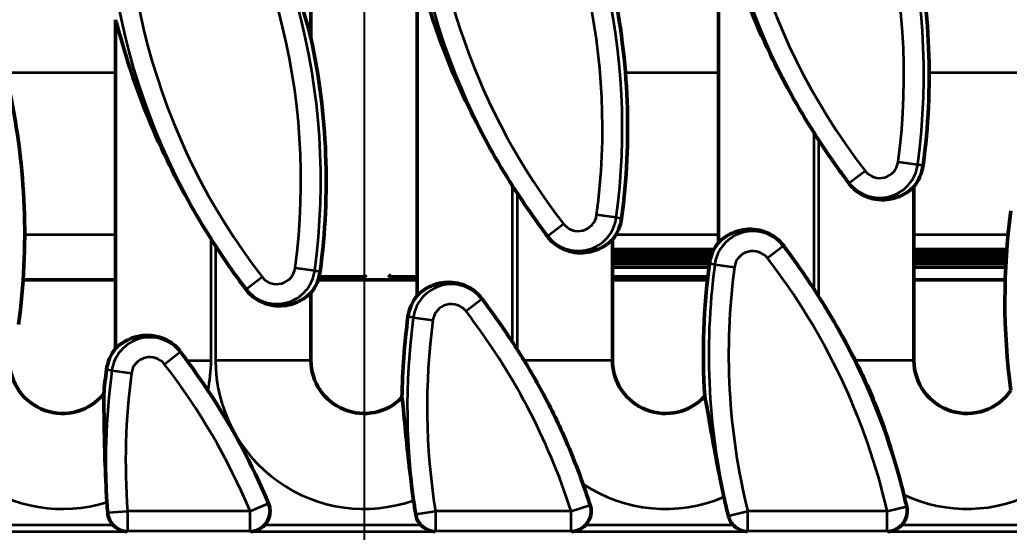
# Model space of a CAD drawing. Header units: millimetres. Extents: x 0 to 1485, y 0 to 1050.
# Drawn here: x 616.5 to 691, y 445.5 to 484.1 of the extents above; entities that cross this region are included whole.
import ezdxf

# ---------------------------------------------------------------- set-up
doc = ezdxf.new("R2010")
doc.units = ezdxf.units.MM
doc.header["$LTSCALE"] = 2.5
for name, color, linetype, lineweight in [('Bemaßung (ISO)', 7, 'Continuous', 25), ('Sichtbar (ISO)', 7, 'Continuous', 50), ('Sichtbar schmal (ISO)', 7, 'Continuous', 35)]:
    doc.layers.add(name, color=color, linetype=linetype, lineweight=lineweight)
doc.styles.add('TXT 3_5', font='isocpeur.ttf')
doc.dimstyles.new('Anrin Standard (DIN)', dxfattribs={"dimscale": 2.5, "dimtxt": 3.5, "dimasz": 2.5, "dimexe": 2, "dimexo": 0, "dimgap": 0.8, "dimtad": 1, "dimrnd": 1e-08, "dimtxsty": 'TXT 3_5', "dimcen": 0.09, "dimdle": 10, "dimclrd": 256, "dimclre": 256, "dimclrt": 256, "dimadec": 0, "dimazin": 2, "dimtfac": 0.714286, "dimtmove": 0, "dimatfit": 3, "dimfxl": 1, "dimtolj": 1, "dimlwd": -1, "dimlwe": -1, "dimarcsym": 0})

# ---------------------------------------------------------------- blocks, each defined once
blk = doc.blocks.new('*D26')
at = {"layer": 'Bemaßung (ISO)', "transparency": 16777216}
for p, q in [((642.405, 507.455), (642.405, 407.455)), ((1142.405, 507.455), (1142.405, 407.455)), ((648.655, 412.455), (1136.155, 412.455))]:
    blk.add_line(p, q, dxfattribs=at)
for points in [[(648.655, 413.496), (648.655, 411.413), (642.405, 412.455)], [(1136.155, 413.496), (1136.155, 411.413), (1142.405, 412.455)]]:
    blk.add_solid(points, dxfattribs=at)
at = {"layer": 'Defpoints', "color": 0, "transparency": 16777216}
for p in [(642.405, 507.455), (1142.405, 507.455), (1142.405, 412.455)]:
    blk.add_point(p, dxfattribs=at)
at = {"layer": 'Bemaßung (ISO)', "transparency": 16777216, "insert": (884.092, 423.205), "char_height": 8.75, "attachment_point": 1, "style": 'TXT 3_5'}
blk.add_mtext('\\A1;500', dxfattribs=at)

msp = doc.modelspace()

# ---------------------------------------------------------------- linework, layer by layer
at = {"layer": 'Sichtbar (ISO)'}
for p, q in [((638.405, 497.499), (638.405, 482.771)), ((669.132, 467.355), (669.132, 492.139)), ((646.405, 463.355), (646.405, 488.139)), ((623.678, 459.355), (623.678, 484.139)), ((683.86, 471.554), (683.86, 458.455)), ((661.132, 467.554), (661.132, 458.455)), ((661.132, 466.823), (668.787, 466.823)), ((668.657, 466.542), (661.132, 466.542)), ((661.132, 466.474), (668.63, 466.474)), ((668.537, 466.193), (661.132, 466.193)), ((683.86, 466.823), (690.864, 466.823)), ((690.843, 466.542), (683.86, 466.542)), ((683.86, 466.474), (690.838, 466.474)), ((690.819, 466.193), (683.86, 466.193)), ((661.132, 466.126), (668.519, 466.126)), ((668.459, 465.845), (661.132, 465.845)), ((661.132, 465.777), (668.449, 465.777)), ((668.411, 465.496), (661.132, 465.496)), ((683.86, 466.126), (690.815, 466.126)), ((690.798, 465.845), (683.86, 465.845)), ((683.86, 465.777), (690.795, 465.777)), ((690.78, 465.496), (683.86, 465.496)), ((642.405, 464.764), (639.013, 464.764)), ((642.572, 464.904), (642.405, 464.764)), ((644.405, 464.764), (644.238, 464.904)), ((646.405, 464.764), (644.405, 464.764)), ((668.322, 464.764), (661.132, 464.764)), ((623.678, 464.519), (616.705, 464.519)), ((646.405, 464.519), (638.938, 464.519)), ((668.295, 464.519), (661.132, 464.519)), ((690.74, 464.519), (683.86, 464.519)), ((638.405, 463.554), (638.405, 458.455))]:
    msp.add_line(p, q, dxfattribs=at)
for centre, radius, start, end in [((633.729, 479.995), 51.275, 352.3504, 12.13108), ((611.002, 475.995), 51.275, 352.3504, 12.13108), ((588.275, 471.995), 51.275, 352.3504, 12.13108), ((565.547, 467.995), 51.275, 352.3504, 12.13108), ((719.263, 502.914), 50.882, 212.45081, 213.15705), ((681.278, 473.609), 3.3, 321.48132, 352.3504), ((696.535, 498.914), 50.882, 212.45081, 213.15705), ((658.55, 469.609), 3.3, 321.48132, 352.3504), ((741.99, 462.914), 51.275, 172.3504, 187.53433), ((673.808, 494.914), 50.882, 212.45081, 213.15705), ((671.714, 465.3), 3.3, 141.48132, 172.3504), ((719.263, 458.914), 51.275, 172.3504, 183.5312), ((635.823, 465.609), 3.3, 321.48132, 352.3504), ((648.987, 461.3), 3.3, 141.48132, 172.3504), ((633.729, 435.995), 50.882, 32.45081, 33.15705), ((696.535, 454.914), 51.275, 172.3504, 179.16797), ((611.002, 431.995), 50.882, 32.45081, 33.15705), ((626.26, 457.3), 3.3, 141.48132, 172.3504), ((619.678, 458.455), 4, 180, 320.82077), ((642.405, 458.455), 4, 180, 315.65128), ((665.132, 458.455), 4, 180, 317.56852), ((687.86, 458.455), 4, 180, 325.52962), ((673.808, 450.914), 51.275, 172.3504, 174.38868), ((588.275, 427.995), 50.882, 22.73262, 33.63529), ((611.002, 431.995), 50.882, 17.78458, 19.70838), ((633.729, 435.995), 50.882, 12.97035, 14.02459), ((673.808, 450.914), 50.882, 183.53961, 184.45218), ((696.535, 454.914), 50.882, 187.92097, 189.12676), ((719.263, 458.914), 50.882, 192.20043, 193.86361)]:
    msp.add_arc(centre, radius, start, end, dxfattribs=at)
for points, knots in [([(631.211, 499.297), (632.391, 497.442), (633.533, 495.411), (635.691, 490.941), (636.654, 488.486), (637.661, 485.402), (637.942, 484.469), (638.266, 483.292), (638.337, 483.029), (638.405, 482.771)], [5.610352, 5.610352, 5.610352, 5.610352, 6.256852, 6.256852, 7.009099, 7.009099, 7.296608, 7.296608, 7.380319, 7.380319, 7.380319, 7.380319]), ([(676.326, 475.612), (675.146, 477.468), (674.004, 479.499), (671.847, 483.969), (670.883, 486.424), (669.876, 489.507), (669.596, 490.441), (669.271, 491.617), (669.2, 491.88), (669.132, 492.139)], [5.610352, 5.610352, 5.610352, 5.610352, 6.256852, 6.256852, 7.009099, 7.009099, 7.296608, 7.296608, 7.380319, 7.380319, 7.380319, 7.380319]), ([(653.599, 471.612), (652.419, 473.468), (651.277, 475.499), (649.119, 479.969), (648.156, 482.424), (647.149, 485.507), (646.868, 486.441), (646.544, 487.617), (646.473, 487.88), (646.405, 488.139)], [5.610352, 5.610352, 5.610352, 5.610352, 6.256852, 6.256852, 7.009099, 7.009099, 7.296608, 7.296608, 7.380319, 7.380319, 7.380319, 7.380319]), ([(630.871, 467.612), (629.691, 469.468), (628.55, 471.499), (626.392, 475.969), (625.429, 478.424), (624.422, 481.507), (624.141, 482.441), (623.817, 483.617), (623.746, 483.88), (623.678, 484.139)], [5.610352, 5.610352, 5.610352, 5.610352, 6.256852, 6.256852, 7.009099, 7.009099, 7.296608, 7.296608, 7.380319, 7.380319, 7.380319, 7.380319]), ([(678.953, 471.816), (678.724, 472.123), (678.499, 472.43), (677.734, 473.492), (677.193, 474.278), (676.666, 475.085)], [1.2694834, 1.2694834, 1.2694834, 1.2694834, 1.3818929, 1.3818929, 1.6649559, 1.6649559, 1.6649559, 1.6649559]), ([(683.86, 471.554), (683.747, 471.445), (683.623, 471.339), (683.167, 471.002), (682.783, 470.802), (681.889, 470.562), (681.38, 470.514), (680.484, 470.709), (680.15, 470.832), (679.528, 471.204), (679.242, 471.454), (678.997, 471.758), (678.975, 471.787), (678.953, 471.816)], [1.2625413, 1.2625413, 1.2625413, 1.2625413, 1.3515841, 1.3515841, 1.5621044, 1.5621044, 1.7726247, 1.7726247, 1.8811482, 1.8811482, 1.9896717, 1.9896717, 2.0005996, 2.0005996, 2.0005996, 2.0005996]), ([(656.226, 467.816), (655.997, 468.123), (655.772, 468.43), (655.007, 469.492), (654.466, 470.278), (653.939, 471.085)], [1.2694834, 1.2694834, 1.2694834, 1.2694834, 1.3818929, 1.3818929, 1.6649559, 1.6649559, 1.6649559, 1.6649559]), ([(661.132, 467.554), (661.02, 467.445), (660.896, 467.339), (660.439, 467.002), (660.056, 466.802), (659.162, 466.562), (658.653, 466.514), (657.757, 466.709), (657.423, 466.832), (656.801, 467.204), (656.515, 467.454), (656.27, 467.758), (656.248, 467.787), (656.226, 467.816)], [1.2625413, 1.2625413, 1.2625413, 1.2625413, 1.3515841, 1.3515841, 1.5621044, 1.5621044, 1.7726247, 1.7726247, 1.8811482, 1.8811482, 1.9896717, 1.9896717, 2.0005996, 2.0005996, 2.0005996, 2.0005996]), ([(669.132, 467.355), (669.245, 467.464), (669.369, 467.571), (669.825, 467.907), (670.208, 468.107), (671.103, 468.347), (671.612, 468.396), (672.508, 468.2), (672.842, 468.077), (673.463, 467.706), (673.75, 467.456), (673.995, 467.151), (674.017, 467.123), (674.038, 467.093)], [1.2625413, 1.2625413, 1.2625413, 1.2625413, 1.3515841, 1.3515841, 1.5621044, 1.5621044, 1.7726247, 1.7726247, 1.8811482, 1.8811482, 1.9896717, 1.9896717, 2.0005996, 2.0005996, 2.0005996, 2.0005996]), ([(633.499, 463.816), (633.269, 464.123), (633.045, 464.43), (632.28, 465.492), (631.739, 466.278), (631.211, 467.085)], [1.2694834, 1.2694834, 1.2694834, 1.2694834, 1.3818929, 1.3818929, 1.6649559, 1.6649559, 1.6649559, 1.6649559]), ([(674.038, 467.093), (674.104, 467.005), (674.169, 466.918), (674.943, 465.872), (675.646, 464.866), (676.326, 463.824)], [4.7050934, 4.7050934, 4.7050934, 4.7050934, 4.73807, 4.73807, 5.1004325, 5.1004325, 5.1004325, 5.1004325]), ([(646.405, 463.355), (646.517, 463.464), (646.641, 463.571), (647.098, 463.907), (647.481, 464.107), (648.375, 464.347), (648.885, 464.396), (649.78, 464.2), (650.115, 464.077), (650.736, 463.706), (651.022, 463.456), (651.267, 463.151), (651.289, 463.123), (651.311, 463.093)], [1.2625413, 1.2625413, 1.2625413, 1.2625413, 1.3515841, 1.3515841, 1.5621044, 1.5621044, 1.7726247, 1.7726247, 1.8811482, 1.8811482, 1.9896717, 1.9896717, 2.0005996, 2.0005996, 2.0005996, 2.0005996]), ([(638.405, 463.554), (638.293, 463.445), (638.169, 463.339), (637.712, 463.002), (637.329, 462.802), (636.435, 462.562), (635.925, 462.514), (635.03, 462.709), (634.695, 462.832), (634.074, 463.204), (633.788, 463.454), (633.543, 463.758), (633.521, 463.787), (633.499, 463.816)], [1.2625413, 1.2625413, 1.2625413, 1.2625413, 1.3515841, 1.3515841, 1.5621044, 1.5621044, 1.7726247, 1.7726247, 1.8811482, 1.8811482, 1.9896717, 1.9896717, 2.0005996, 2.0005996, 2.0005996, 2.0005996]), ([(676.666, 463.297), (676.806, 463.077), (676.945, 462.854), (677.916, 461.283), (678.707, 459.881), (679.434, 458.455)], [5.03864, 5.03864, 5.03864, 5.03864, 5.1143786, 5.1143786, 5.5708105, 5.5708105, 5.5708105, 5.5708105]), ([(651.311, 463.093), (651.894, 462.313), (652.476, 461.497), (653.232, 460.381), (653.416, 460.104), (653.599, 459.824)], [4.2537697, 4.2537697, 4.2537697, 4.2537697, 4.5467408, 4.5467408, 4.6422029, 4.6422029, 4.6422029, 4.6422029]), ([(623.678, 459.355), (623.79, 459.464), (623.914, 459.571), (624.371, 459.907), (624.754, 460.107), (625.648, 460.347), (626.157, 460.396), (627.053, 460.2), (627.387, 460.077), (628.009, 459.706), (628.295, 459.456), (628.54, 459.151), (628.562, 459.123), (628.584, 459.093)], [1.2625413, 1.2625413, 1.2625413, 1.2625413, 1.3515841, 1.3515841, 1.5621044, 1.5621044, 1.7726247, 1.7726247, 1.8811482, 1.8811482, 1.9896717, 1.9896717, 2.0005996, 2.0005996, 2.0005996, 2.0005996]), ([(654.465, 458.455), (654.765, 457.964), (655.058, 457.47), (655.609, 456.503), (655.87, 456.028), (656.439, 454.946), (656.728, 454.368), (657.325, 453.1), (657.61, 452.454), (658.244, 450.931), (658.583, 450.049), (658.903, 449.154)], [-1.030478, -1.030478, -1.030478, -1.030478, -0.8584, -0.8584, -0.697116, -0.697116, -0.498004, -0.498004, -0.284965, -0.284965, 0, 0, 0, 0]), ([(679.434, 458.455), (679.666, 457.999), (679.893, 457.536), (680.326, 456.608), (680.527, 456.156), (680.972, 455.097), (681.194, 454.53), (681.675, 453.21), (681.916, 452.486), (682.498, 450.605), (682.802, 449.497), (683.094, 448.326)], [-1.096735, -1.096735, -1.096735, -1.096735, -0.939935, -0.939935, -0.786899, -0.786899, -0.59508, -0.59508, -0.361992, -0.361992, 0, 0, 0, 0]), ([(623.023, 447.773), (622.956, 448.864), (622.907, 449.94), (622.841, 451.959), (622.823, 452.88), (622.797, 454.593), (622.79, 455.323), (622.778, 455.928)], [-0.8843996, -0.8843996, -0.8843996, -0.8843996, -0.5894417, -0.5894417, -0.3017852, -0.3017852, 0, 0, 0, 0]), ([(669.53, 448.161), (669.315, 449.156), (669.117, 450.143), (668.764, 452.008), (668.611, 452.873), (668.315, 454.55), (668.189, 455.262), (668.085, 455.756)], [-0.7974145, -0.7974145, -0.7974145, -0.7974145, -0.5446426, -0.5446426, -0.294853, -0.294853, 0, 0, 0, 0]), ([(646.139, 447.902), (646.001, 448.893), (645.879, 449.875), (645.669, 451.735), (645.582, 452.599), (645.408, 454.365), (645.333, 455.132), (645.265, 455.659)], [-0.7784973, -0.7784973, -0.7784973, -0.7784973, -0.5388847, -0.5388847, -0.3020783, -0.3020783, 0, 0, 0, 0]), ([(635.204, 447.658), (635.28, 447.476), (635.32, 447.28), (635.322, 446.888), (635.285, 446.695), (635.141, 446.34), (635.038, 446.18), (634.907, 446.044)], [0, 0, 0, 0, 0.0592407, 0.0592407, 0.1176998, 0.1176998, 0.1743219, 0.1743219, 0.1743219, 0.1743219]), ([(659.452, 447.537), (659.512, 447.349), (659.535, 447.152), (659.504, 446.761), (659.45, 446.572), (659.296, 446.269), (659.21, 446.149), (659.11, 446.044)], [0, 0, 0, 0, 0.0590886, 0.0590886, 0.1174967, 0.1174967, 0.1613716, 0.1613716, 0.1613716, 0.1613716]), ([(623.492, 446.044), (623.377, 446.163), (623.283, 446.301), (623.139, 446.613), (623.094, 446.787), (623.08, 446.964)], [0.1207297, 0.1207297, 0.1207297, 0.1207297, 0.1703871, 0.1703871, 0.2238596, 0.2238596, 0.2238596, 0.2238596]), ([(646.696, 446.044), (646.595, 446.149), (646.511, 446.267), (646.372, 446.537), (646.323, 446.687), (646.298, 446.843)], [0.12070111, 0.12070111, 0.12070111, 0.12070111, 0.16422041, 0.16422041, 0.2115589, 0.2115589, 0.2115589, 0.2115589]), ([(683.313, 447.416), (683.357, 447.224), (683.363, 447.026), (683.299, 446.64), (683.23, 446.456), (683.072, 446.202), (683.008, 446.119), (682.936, 446.044)], [0, 0, 0, 0, 0.0589687, 0.0589687, 0.117341, 0.117341, 0.148754, 0.148754, 0.148754, 0.148754]), ([(623.492, 446.044), (623.564, 445.969), (623.647, 445.896), (623.856, 445.748), (623.982, 445.68), (624.254, 445.582), (624.391, 445.554), (624.529, 445.546), (624.531, 445.546), (624.533, 445.546)], [-0.1380833, -0.1380833, -0.1380833, -0.1380833, -0.0969786, -0.0969786, -0.0478883, -0.0478883, 0, 0, 0.0006097, 0.0006097, 0.0006097, 0.0006097]), ([(633.885, 445.546), (633.887, 445.546), (633.889, 445.546), (634.023, 445.554), (634.157, 445.582), (634.421, 445.679), (634.544, 445.746), (634.751, 445.894), (634.834, 445.968), (634.907, 446.044)], [-0.1053965, -0.1053965, -0.1053965, -0.1053965, -0.104934, -0.104934, -0.0687552, -0.0687552, -0.0316419, -0.0316419, -0.0000392, -0.0000392, -0.0000392, -0.0000392]), ([(646.696, 446.044), (646.768, 445.969), (646.851, 445.896), (647.06, 445.748), (647.186, 445.68), (647.459, 445.582), (647.597, 445.554), (647.736, 445.546), (647.737, 445.546), (647.739, 445.546)], [-0.1383888, -0.1383888, -0.1383888, -0.1383888, -0.0972615, -0.0972615, -0.048032, -0.048032, 0, 0, 0.0006113, 0.0006113, 0.0006113, 0.0006113]), ([(658.084, 445.546), (658.086, 445.546), (658.087, 445.546), (658.223, 445.554), (658.357, 445.582), (658.622, 445.679), (658.746, 445.747), (658.954, 445.894), (659.037, 445.968), (659.11, 446.044)], [-0.1053773, -0.1053773, -0.1053773, -0.1053773, -0.1049149, -0.1049149, -0.0686926, -0.0686926, -0.0315361, -0.0315361, -0.0000394, -0.0000394, -0.0000394, -0.0000394]), ([(670.237, 446.044), (670.151, 446.134), (670.076, 446.234), (669.947, 446.461), (669.896, 446.589), (669.863, 446.722)], [0.12067766, 0.12067766, 0.12067766, 0.12067766, 0.15798761, 0.15798761, 0.19911986, 0.19911986, 0.19911986, 0.19911986]), ([(670.237, 446.044), (670.309, 445.969), (670.391, 445.896), (670.601, 445.748), (670.728, 445.68), (671.001, 445.582), (671.14, 445.554), (671.279, 445.546), (671.281, 445.546), (671.283, 445.546)], [-0.1386812, -0.1386812, -0.1386812, -0.1386812, -0.0975303, -0.0975303, -0.0481715, -0.0481715, 0, 0, 0.000613, 0.000613, 0.000613, 0.000613]), ([(681.907, 445.546), (681.908, 445.546), (681.91, 445.546), (682.046, 445.554), (682.181, 445.582), (682.448, 445.679), (682.573, 445.747), (682.78, 445.895), (682.863, 445.969), (682.936, 446.044)], [-0.1053647, -0.1053647, -0.1053647, -0.1053647, -0.1049022, -0.1049022, -0.0686405, -0.0686405, -0.0314468, -0.0314468, -0.0000397, -0.0000397, -0.0000397, -0.0000397])]:
    msp.add_open_spline(points, degree=3, knots=knots, dxfattribs=at)
for points in [[(628.584, 459.093), (628.741, 458.883), (628.898, 458.67), (629.055, 458.455)], [(653.939, 459.297), (654.116, 459.019), (654.291, 458.738), (654.465, 458.455)], [(629.055, 458.455), (629.601, 457.706), (630.122, 456.954), (630.638, 456.179)]]:
    msp.add_open_spline(points, degree=3, dxfattribs=at)
at = {"layer": 'Sichtbar schmal (ISO)'}
for p, q in [((623.678, 480.138), (615.678, 480.138)), ((669.132, 480.138), (662.11, 480.138)), ((691.86, 480.138), (685.004, 480.138)), ((676.326, 463.824), (676.326, 475.612)), ((676.666, 475.085), (676.666, 463.297)), ((682.666, 473.423), (684.147, 473.224)), ((684.147, 473.224), (684.548, 473.17)), ((678.986, 471.841), (680.169, 472.754)), ((653.599, 459.824), (653.599, 471.612)), ((678.986, 471.841), (678.953, 471.816)), ((653.939, 471.085), (653.939, 459.297)), ((661.419, 469.224), (659.938, 469.423)), ((661.419, 469.224), (661.821, 469.17)), ((656.258, 467.841), (657.441, 468.754)), ((623.678, 467.918), (616.823, 467.918)), ((656.258, 467.841), (656.226, 467.816)), ((669.132, 467.918), (661.384, 467.918)), ((690.959, 467.918), (683.86, 467.918)), ((630.871, 458.455), (630.871, 467.612)), ((631.211, 467.085), (631.211, 458.455)), ((674.006, 467.069), (672.823, 466.156)), ((674.006, 467.069), (674.038, 467.093)), ((637.211, 465.423), (638.692, 465.224)), ((668.845, 465.686), (668.444, 465.74)), ((668.845, 465.686), (670.326, 465.487)), ((633.531, 463.841), (634.714, 464.754)), ((638.692, 465.224), (639.094, 465.17)), ((633.531, 463.841), (633.499, 463.816)), ((651.279, 463.069), (650.096, 462.156)), ((651.279, 463.069), (651.311, 463.093)), ((646.118, 461.686), (645.716, 461.74)), ((646.118, 461.686), (647.599, 461.487)), ((628.552, 459.069), (627.369, 458.156)), ((628.552, 459.069), (628.584, 459.093)), ((629.055, 458.455), (630.871, 458.455)), ((638.405, 458.455), (631.211, 458.455)), ((661.132, 458.455), (654.465, 458.455)), ((683.86, 458.455), (679.434, 458.455)), ((623.391, 457.686), (622.989, 457.74)), ((623.391, 457.686), (624.872, 457.487)), ((633.808, 447.092), (635.186, 447.67)), ((658.013, 447.092), (659.436, 447.549)), ((623.091, 446.976), (624.58, 447.092)), ((624.58, 447.092), (624.58, 445.597)), ((633.808, 447.092), (624.58, 447.092)), ((633.808, 445.597), (633.808, 447.092)), ((646.308, 446.855), (647.783, 447.092)), ((647.783, 447.092), (647.783, 445.597)), ((658.013, 447.092), (647.783, 447.092)), ((658.013, 445.597), (658.013, 447.092)), ((669.872, 446.734), (671.323, 447.092)), ((671.323, 447.092), (671.323, 445.597)), ((681.842, 447.092), (671.323, 447.092)), ((681.842, 447.092), (683.298, 447.428)), ((681.842, 445.597), (681.842, 447.092)), ((623.492, 446.044), (610.29, 446.044)), ((646.696, 446.044), (634.907, 446.044)), ((670.237, 446.044), (659.11, 446.044)), ((694.132, 446.044), (682.936, 446.044)), ((609.274, 445.546), (624.533, 445.546)), ((624.58, 445.597), (633.808, 445.597)), ((633.885, 445.546), (647.739, 445.546)), ((647.783, 445.597), (658.013, 445.597)), ((658.084, 445.546), (671.283, 445.546)), ((671.323, 445.597), (681.842, 445.597)), ((681.907, 445.546), (695.181, 445.546))]:
    msp.add_line(p, q, dxfattribs=at)
for centre, radius, start, end in [((633.729, 479.995), 50.87, 352.3504, 37.6496), ((719.263, 502.914), 50.87, 172.3504, 217.6496), ((719.263, 502.914), 49.376, 172.3504, 217.6496), ((633.729, 479.995), 49.376, 352.3504, 37.6496), ((611.002, 475.995), 50.87, 352.3504, 34.24415), ((588.275, 471.995), 50.87, 352.3504, 37.6496), ((611.002, 475.995), 49.376, 352.3504, 33.41404), ((588.275, 471.995), 49.376, 352.3504, 37.6496), ((673.808, 494.914), 50.87, 172.3504, 217.6496), ((673.808, 494.914), 49.376, 172.3504, 217.6496), ((696.535, 498.914), 49.376, 181.20642, 217.6496), ((696.535, 498.914), 50.87, 181.67175, 217.6496), ((681.278, 473.609), 2.895, 217.6496, 352.3504), ((681.278, 473.609), 1.401, 217.6496, 352.3504), ((658.55, 469.609), 2.895, 217.6496, 352.3504), ((658.55, 469.609), 1.401, 217.6496, 352.3504), ((671.714, 465.3), 2.895, 37.6496, 172.3504), ((633.729, 435.995), 50.87, 12.98702, 37.6496), ((671.714, 465.3), 1.401, 37.6496, 172.3504), ((635.823, 465.609), 1.401, 217.6496, 352.3504), ((719.263, 458.914), 50.87, 172.3504, 193.85322), ((719.263, 458.914), 49.376, 172.3504, 193.85322), ((633.729, 435.995), 49.376, 12.98702, 37.6496), ((635.823, 465.609), 2.895, 217.6496, 352.3504), ((648.987, 461.3), 2.895, 37.6496, 172.3504), ((648.987, 461.3), 1.401, 37.6496, 172.3504), ((611.002, 431.995), 50.87, 17.80277, 37.6496), ((611.002, 431.995), 49.376, 17.80277, 37.6496), ((696.535, 454.914), 50.87, 172.3504, 189.11545), ((696.535, 454.914), 49.376, 172.3504, 189.11545), ((626.26, 457.3), 2.895, 37.6496, 172.3504), ((588.275, 427.995), 50.87, 22.75258, 37.6496), ((619.678, 458.455), 11.194, 180, 287.39122), ((626.26, 457.3), 1.401, 37.6496, 172.3504), ((588.275, 427.995), 49.376, 22.75258, 37.6496), ((619.678, 458.455), 11.194, 348.2699, 0), ((642.405, 458.455), 11.194, 180, 289.48694), ((673.808, 450.914), 50.87, 172.3504, 184.4399), ((673.808, 450.914), 49.376, 172.3504, 184.4399), ((665.132, 458.455), 11.194, 236.18618, 293.1343), ((687.86, 458.455), 11.194, 244.80388, 298.28544)]:
    msp.add_arc(centre, radius, start, end, dxfattribs=at)
for centre, major_axis, ratio, start_param, end_param in [((633.808, 447.092), (0.831, 1.249), 0.987747, 3.734135, 5.690643), ((658.013, 447.092), (0.884, 1.212), 0.989154, 3.776832, 5.647946), ((624.58, 447.092), (1.101, -1.019), 0.992971, 3.969252, 5.455526), ((647.783, 447.092), (1.142, -0.973), 0.993457, 4.009777, 5.415001), ((681.842, 447.092), (0.934, 1.174), 0.990271, 3.818426, 5.606352), ((671.323, 447.092), (1.181, -0.925), 0.993881, 4.05086, 5.373918)]:
    msp.add_ellipse(centre, major_axis=major_axis, ratio=ratio, start_param=start_param, end_param=end_param, dxfattribs=at)
for points in [[(635.204, 447.658), (635.198, 447.662), (635.192, 447.666), (635.186, 447.67)], [(659.452, 447.537), (659.447, 447.541), (659.441, 447.545), (659.436, 447.549)], [(623.091, 446.976), (623.087, 446.972), (623.083, 446.968), (623.08, 446.964)], [(646.308, 446.855), (646.304, 446.851), (646.301, 446.847), (646.298, 446.843)], [(683.313, 447.416), (683.308, 447.42), (683.303, 447.424), (683.298, 447.428)], [(669.872, 446.734), (669.869, 446.73), (669.866, 446.726), (669.863, 446.722)], [(624.533, 445.546), (624.545, 445.559), (624.557, 445.573), (624.57, 445.586)], [(624.57, 445.586), (624.573, 445.59), (624.577, 445.594), (624.58, 445.597)], [(633.808, 445.597), (633.814, 445.594), (633.82, 445.59), (633.826, 445.586)], [(633.826, 445.586), (633.846, 445.573), (633.866, 445.559), (633.885, 445.546)], [(647.739, 445.546), (647.751, 445.559), (647.762, 445.573), (647.773, 445.586)], [(647.773, 445.586), (647.776, 445.59), (647.78, 445.594), (647.783, 445.597)], [(658.013, 445.597), (658.019, 445.594), (658.024, 445.59), (658.029, 445.586)], [(658.029, 445.586), (658.047, 445.573), (658.066, 445.559), (658.084, 445.546)], [(671.283, 445.546), (671.293, 445.559), (671.304, 445.573), (671.314, 445.586)], [(671.314, 445.586), (671.317, 445.59), (671.32, 445.594), (671.323, 445.597)], [(681.842, 445.597), (681.847, 445.594), (681.852, 445.59), (681.857, 445.586)], [(681.857, 445.586), (681.873, 445.573), (681.89, 445.559), (681.907, 445.546)]]:
    msp.add_open_spline(points, degree=3, dxfattribs=at)

# ---------------------------------------------------------------- dimensions: what is measured, and where the dimension line sits
at = {"layer": 'Bemaßung (ISO)'}
dim = msp.add_linear_dim(base=(1142.405, 412.455), p1=(642.405, 507.455), p2=(1142.405, 507.455), angle=180, dimstyle='Anrin Standard (DIN)', override={"dimgap": 0.8, "dimdec": 2, "dimtol": 0, "dimlim": 0, "dimtp": 0, "dimtm": 0, "dimtdec": 2, "dimtofl": 0, "dimatfit": 1}, dxfattribs=at)
dim.commit()
dim.dimension.update_dxf_attribs({"geometry": '*D26', "text_midpoint": (892.405, 412.455), "dimtype": 160})

doc.saveas('drawing.dxf')
